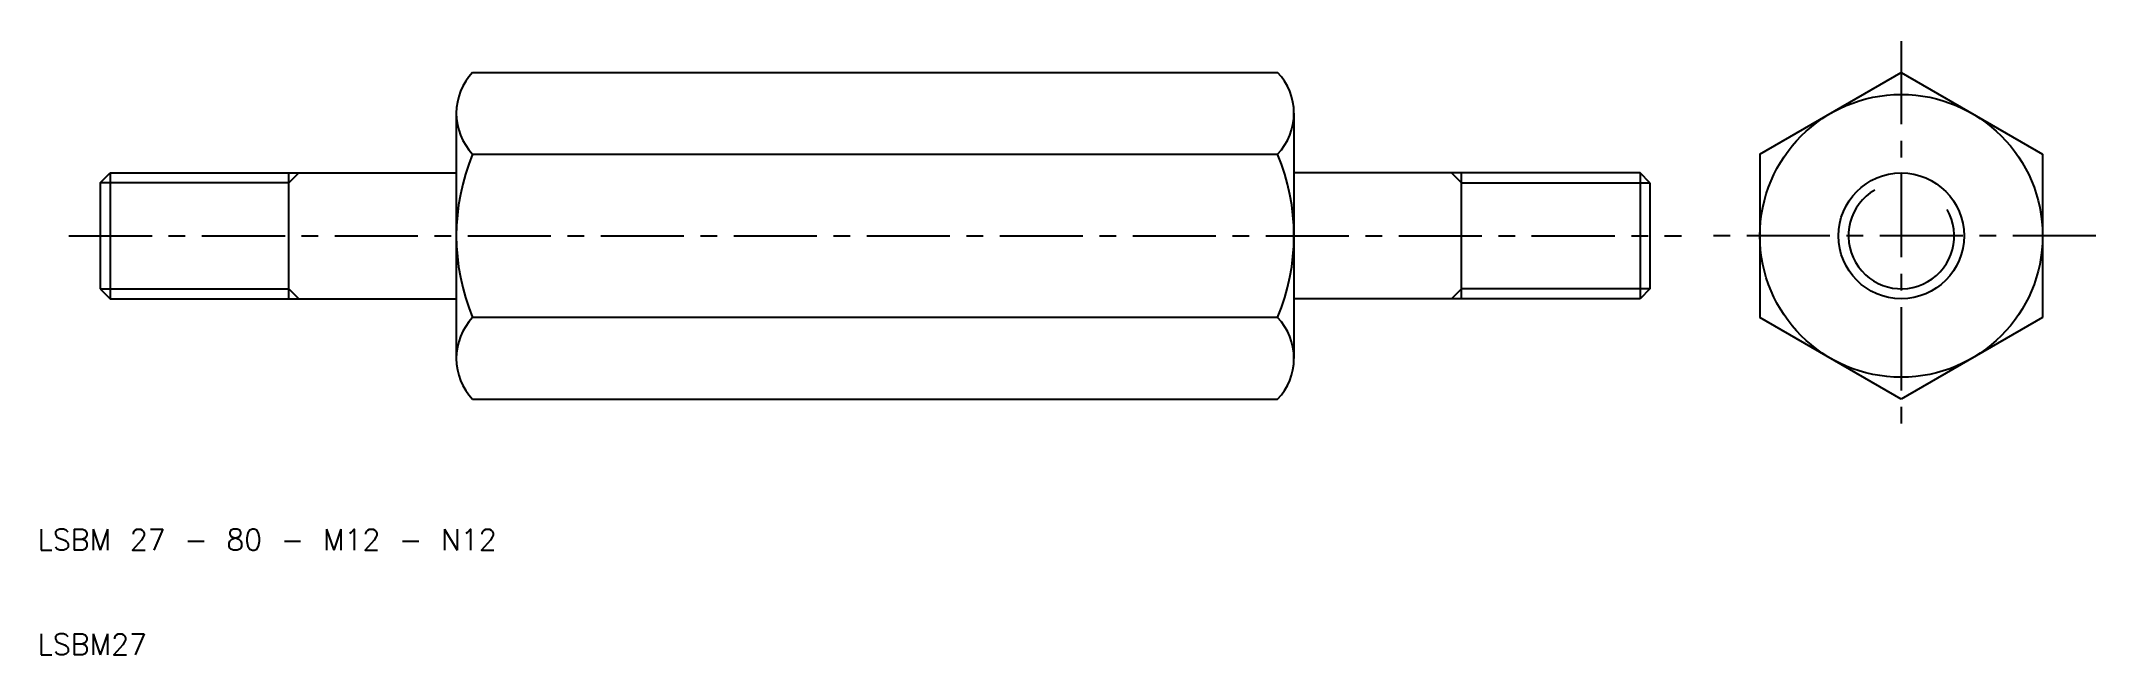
# Model space of a CAD drawing. Extents: x 10 to 207, y 10 to 69.
import ezdxf

# ---------------------------------------------------------------- set-up
doc = ezdxf.new("R2010")
doc.units = 0
doc.header["$LTSCALE"] = 0.25
doc.linetypes.add('CENTER', pattern=[50.8, 31.75, -6.35, 6.35, -6.35])
doc.layers.get('0').update_dxf_attribs({"linetype": 'CONTINUOUS'})
doc.layers.add('CENTER', color=1, linetype='CENTER')
doc.styles.get("Standard").update_dxf_attribs({"font": 'txt.shx', "bigfont": 'extfont.shx'})

msp = doc.modelspace()

# ---------------------------------------------------------------- linework, layer by layer
for p, q in [((51.56, 65.6), (128.44, 65.6)), ((174.5, 57.79), (188, 65.59)), ((188, 65.59), (201.5, 57.79)), ((50, 61.7), (50, 56)), ((130, 61.7), (130, 56)), ((51.56, 57.79), (128.44, 57.79)), ((174.5, 57.79), (174.5, 42.21)), ((201.5, 57.79), (201.5, 42.21)), ((16, 55.05), (16.95, 56)), ((16, 55.05), (16, 44.95)), ((16.95, 56), (16.95, 44)), ((16.95, 56), (50, 56)), ((34, 44), (34, 56)), ((50, 56), (50, 44)), ((130, 56), (130, 44)), ((163.05, 56), (130, 56)), ((146, 44), (146, 56)), ((163.05, 56), (163.05, 44)), ((164, 55.05), (163.05, 56)), ((164, 55.05), (164, 44.95)), ((16, 44.95), (16.95, 44)), ((16.95, 44), (50, 44)), ((50, 44), (50, 38.3)), ((163.05, 44), (130, 44)), ((130, 44), (130, 38.3)), ((164, 44.95), (163.05, 44)), ((128.44, 42.21), (51.56, 42.21)), ((188, 34.41), (174.5, 42.21)), ((201.5, 42.21), (188, 34.41)), ((51.56, 34.4), (128.44, 34.4))]:
    msp.add_line(p, q)
at = {"color": 3}
for p, q in [((34, 55.05), (16, 55.05)), ((34, 55.05), (34.95, 56)), ((146, 55.05), (145.05, 56)), ((146, 55.05), (164, 55.05)), ((16, 44.95), (34, 44.95)), ((34, 44.95), (34.95, 44)), ((146, 44.95), (145.05, 44)), ((164, 44.95), (146, 44.95))]:
    msp.add_line(p, q, dxfattribs=at)
for radius in [13.5, 6]:
    msp.add_circle((188, 50), radius)
for centre, radius, start, end in [((55.66, 61.7), 5.66, 136.4264, 180), ((124.34, 61.7), 5.66, 0, 43.5736), ((55.66, 61.7), 5.66, 180, 223.5736), ((124.34, 61.7), 5.66, 316.4264, 0), ((70.25, 50), 20.25, 157.3638, 202.6362), ((109.75, 50), 20.25, 337.3638, 22.6362), ((55.66, 38.3), 5.66, 136.4264, 180), ((124.34, 38.3), 5.66, 0, 43.5736), ((55.66, 38.3), 5.66, 180, 223.5736), ((124.34, 38.3), 5.66, 316.4264, 0)]:
    msp.add_arc(centre, radius, start, end)
msp.add_arc((188, 50), 5.05, 120, 30, dxfattribs=at)
at = {"layer": 'CENTER', "color": 1, "linetype": 'CENTER'}
for p, q in [((188, 68.59), (188, 31.41)), ((13, 50), (167, 50)), ((206.59, 50), (169.41, 50))]:
    msp.add_line(p, q, dxfattribs=at)

# ---------------------------------------------------------------- texts
for s, p in [('LSBM 27 - 80 - M12 - N12', (10, 20)), ('LSBM27', (10, 10))]:
    msp.add_text(s, height=2).set_placement(p)

doc.saveas('drawing.dxf')
